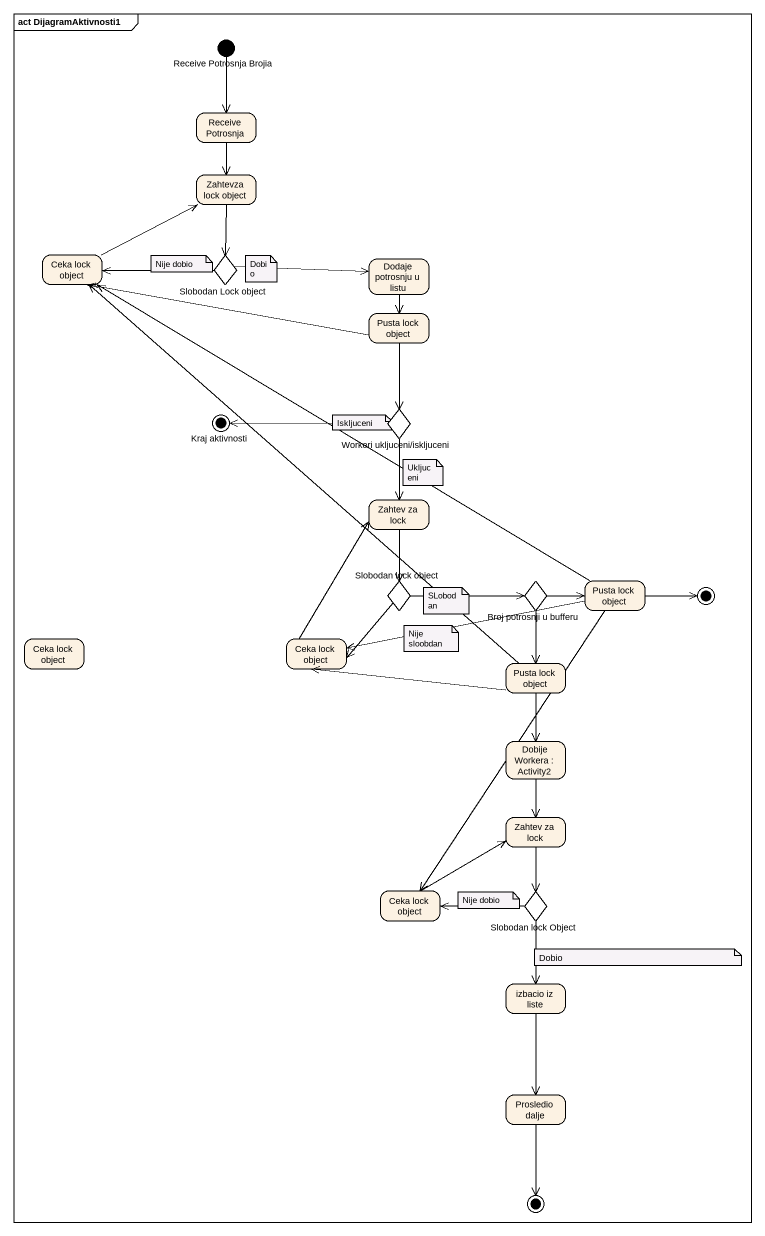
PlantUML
@startuml
mainframe act DijagramAktivnosti1
hide empty description
state "Receive Potrosnja Brojia" as Receive_Potrosnja_Brojia <<start>>
state "Receive Potrosnja" as Receive_Potrosnja
state "Zahtevza lock object" as Zahtevza_lock_object
state "Ceka lock object" as Ceka_lock_object
state "Slobodan Lock object" as Slobodan_Lock_object <<choice>>
state "Dodaje potrosnju u listu" as Dodaje_potrosnju_u_listu
state "Pusta lock object" as Pusta_lock_object
state "Kraj aktivnosti" as Kraj_aktivnosti <<end>>
state "Workeri ukljuceni/iskljuceni" as Workeri_ukljuceni_iskljuceni <<choice>>
state "Zahtev za lock" as Zahtev_za_lock
state "Slobodan lock object" as Slobodan_lock_object <<choice>>
state "Broj potrosnji u bufferu" as Broj_potrosnji_u_bufferu <<choice>>
state "Pusta lock object" as Pusta_lock_object_2
state final1 <<end>>
state "Ceka lock object" as Ceka_lock_object_2
state "Ceka lock object" as Ceka_lock_object_3
state "Pusta lock object" as Pusta_lock_object_3
state "Dobije Workera : Activity2" as Dobije_Workera
state "Zahtev za lock" as Zahtev_za_lock_2
state "Ceka lock object" as Ceka_lock_object_4
state "Slobodan lock Object" as Slobodan_lock_Object <<choice>>
state "izbacio iz liste" as izbacio_iz_liste
state "Prosledio dalje" as Prosledio_dalje
state final2 <<end>>
Receive_Potrosnja_Brojia --> Receive_Potrosnja
Receive_Potrosnja --> Zahtevza_lock_object
Zahtevza_lock_object --> Slobodan_Lock_object
Ceka_lock_object -right-> Zahtevza_lock_object
Slobodan_Lock_object -left-> Ceka_lock_object
Slobodan_Lock_object -right-> Dodaje_potrosnju_u_listu
Dodaje_potrosnju_u_listu --> Pusta_lock_object
Pusta_lock_object -left-> Ceka_lock_object
Pusta_lock_object --> Workeri_ukljuceni_iskljuceni
Workeri_ukljuceni_iskljuceni -left-> Kraj_aktivnosti
Workeri_ukljuceni_iskljuceni --> Zahtev_za_lock
Zahtev_za_lock --> Slobodan_lock_object
Slobodan_lock_object -right-> Broj_potrosnji_u_bufferu
Slobodan_lock_object --> Ceka_lock_object_3
Broj_potrosnji_u_bufferu -right-> Pusta_lock_object_2
Broj_potrosnji_u_bufferu --> Pusta_lock_object_3
Pusta_lock_object_2 -up-> Ceka_lock_object
Pusta_lock_object_2 -right-> final1
Pusta_lock_object_2 -left-> Ceka_lock_object_3
Pusta_lock_object_2 --> Ceka_lock_object_4
Ceka_lock_object_3 -up-> Zahtev_za_lock
Pusta_lock_object_3 -up-> Ceka_lock_object
Pusta_lock_object_3 -left-> Ceka_lock_object_3
Pusta_lock_object_3 --> Dobije_Workera
Dobije_Workera --> Zahtev_za_lock_2
Zahtev_za_lock_2 --> Slobodan_lock_Object
Ceka_lock_object_4 -right-> Zahtev_za_lock_2
Slobodan_lock_Object -left-> Ceka_lock_object_4
Slobodan_lock_Object --> izbacio_iz_liste
izbacio_iz_liste --> Prosledio_dalje
Prosledio_dalje --> final2
note as N1
  Nije dobio
end note
note as N2
  Dobio
end note
note as N3
  Iskljuceni
end note
note as N4
  Ukljuceni
end note
note as N5
  SLobodan
end note
note as N6
  Nije sloobdan
end note
note as N7
  Nije dobio
end note
note as N8
  Dobio
end note
@enduml
